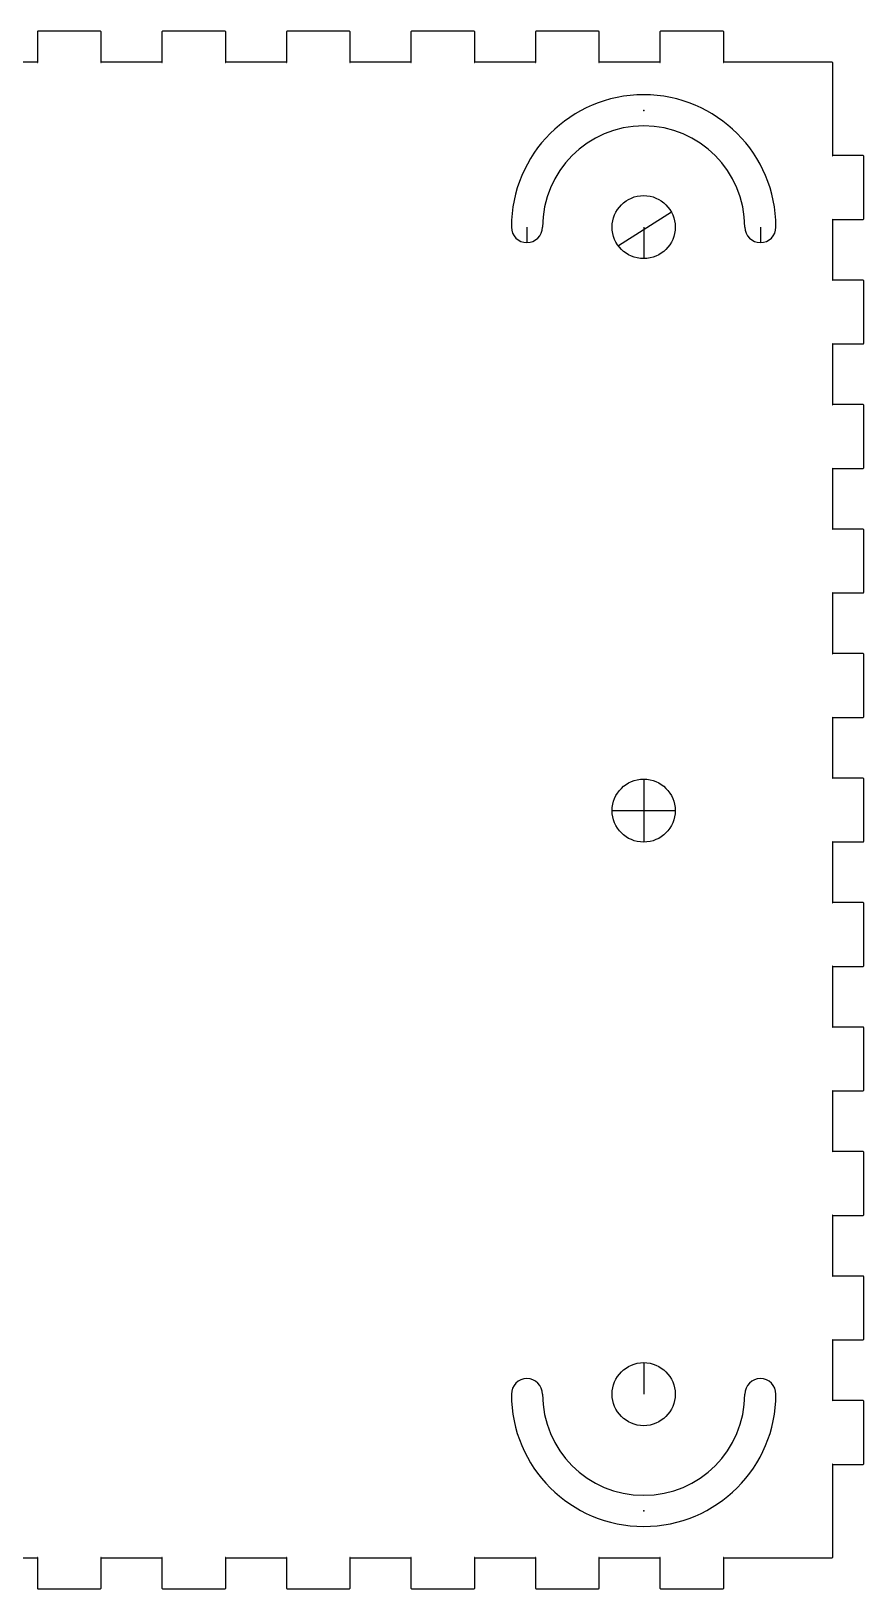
# Model space of a CAD drawing. Header units: millimetres. Extents: x 10 to 620, y 8 to 435.
# Drawn here: x 203.2 to 310.2, y 226.6 to 426.8 of the extents above; entities that cross this region are included whole.
import ezdxf

# ---------------------------------------------------------------- set-up
doc = ezdxf.new("R2010")
doc.units = ezdxf.units.MM
doc.header["$PDSIZE"] = -1
doc.linetypes.add('CENTERX2', pattern=[20.32, 12.7, -2.54, 2.54, -2.54])

msp = doc.modelspace()

# ---------------------------------------------------------------- linework, layer by layer
at = {"color": 7, "linetype": 'Continuous'}
for p, q in [((204.03, 426.77), (204, 426.72)), ((204.03, 426.77), (204, 426.72)), ((204, 426.72), (204, 426.7)), ((204, 426.72), (204, 426.7)), ((204, 426.7), (204, 422.8)), ((204, 426.7), (204, 422.8)), ((204.08, 426.8), (204.03, 426.77)), ((204.08, 426.8), (204.03, 426.77)), ((204.1, 426.8), (204.08, 426.8)), ((204.1, 426.8), (204.08, 426.8)), ((212.1, 426.8), (204.1, 426.8)), ((212.1, 426.8), (204.1, 426.8)), ((212.12, 426.8), (212.1, 426.8)), ((212.12, 426.8), (212.1, 426.8)), ((212.17, 426.77), (212.12, 426.8)), ((212.17, 426.77), (212.12, 426.8)), ((212.2, 426.72), (212.17, 426.77)), ((212.2, 426.72), (212.17, 426.77)), ((212.2, 426.7), (212.2, 426.72)), ((212.2, 426.7), (212.2, 426.72)), ((212.2, 422.8), (212.2, 426.7)), ((212.2, 422.8), (212.2, 426.7)), ((220.03, 426.77), (220, 426.72)), ((220.03, 426.77), (220, 426.72)), ((220, 426.72), (220, 426.7)), ((220, 426.72), (220, 426.7)), ((220, 426.7), (220, 422.8)), ((220, 426.7), (220, 422.8)), ((220.08, 426.8), (220.03, 426.77)), ((220.08, 426.8), (220.03, 426.77)), ((220.1, 426.8), (220.08, 426.8)), ((220.1, 426.8), (220.08, 426.8)), ((228.1, 426.8), (220.1, 426.8)), ((228.1, 426.8), (220.1, 426.8)), ((228.12, 426.8), (228.1, 426.8)), ((228.12, 426.8), (228.1, 426.8)), ((228.17, 426.77), (228.12, 426.8)), ((228.17, 426.77), (228.12, 426.8)), ((228.2, 426.72), (228.17, 426.77)), ((228.2, 426.72), (228.17, 426.77)), ((228.2, 426.7), (228.2, 426.72)), ((228.2, 426.7), (228.2, 426.72)), ((228.2, 422.8), (228.2, 426.7)), ((228.2, 422.8), (228.2, 426.7)), ((236.03, 426.77), (236, 426.72)), ((236.03, 426.77), (236, 426.72)), ((236, 426.72), (236, 426.7)), ((236, 426.72), (236, 426.7)), ((236, 426.7), (236, 422.8)), ((236, 426.7), (236, 422.8)), ((236.08, 426.8), (236.03, 426.77)), ((236.08, 426.8), (236.03, 426.77)), ((236.1, 426.8), (236.08, 426.8)), ((236.1, 426.8), (236.08, 426.8)), ((244.1, 426.8), (236.1, 426.8)), ((244.1, 426.8), (236.1, 426.8)), ((244.12, 426.8), (244.1, 426.8)), ((244.12, 426.8), (244.1, 426.8)), ((244.17, 426.77), (244.12, 426.8)), ((244.17, 426.77), (244.12, 426.8)), ((244.2, 426.72), (244.17, 426.77)), ((244.2, 426.72), (244.17, 426.77)), ((244.2, 426.7), (244.2, 426.72)), ((244.2, 426.7), (244.2, 426.72)), ((244.2, 422.8), (244.2, 426.7)), ((244.2, 422.8), (244.2, 426.7)), ((252.03, 426.77), (252, 426.72)), ((252.03, 426.77), (252, 426.72)), ((252, 426.72), (252, 426.7)), ((252, 426.72), (252, 426.7)), ((252, 426.7), (252, 422.8)), ((252, 426.7), (252, 422.8)), ((252.08, 426.8), (252.03, 426.77)), ((252.08, 426.8), (252.03, 426.77)), ((252.1, 426.8), (252.08, 426.8)), ((252.1, 426.8), (252.08, 426.8)), ((260.1, 426.8), (252.1, 426.8)), ((260.1, 426.8), (252.1, 426.8)), ((260.12, 426.8), (260.1, 426.8)), ((260.12, 426.8), (260.1, 426.8)), ((260.17, 426.77), (260.12, 426.8)), ((260.17, 426.77), (260.12, 426.8)), ((260.2, 426.72), (260.17, 426.77)), ((260.2, 426.72), (260.17, 426.77)), ((260.2, 426.7), (260.2, 426.72)), ((260.2, 426.7), (260.2, 426.72)), ((260.2, 422.8), (260.2, 426.7)), ((260.2, 422.8), (260.2, 426.7)), ((268.03, 426.77), (268, 426.72)), ((268.03, 426.77), (268, 426.72)), ((268, 426.72), (268, 426.7)), ((268, 426.72), (268, 426.7)), ((268, 426.7), (268, 422.8)), ((268, 426.7), (268, 422.8)), ((268.08, 426.8), (268.03, 426.77)), ((268.08, 426.8), (268.03, 426.77)), ((268.1, 426.8), (268.08, 426.8)), ((268.1, 426.8), (268.08, 426.8)), ((276.1, 426.8), (268.1, 426.8)), ((276.1, 426.8), (268.1, 426.8)), ((276.12, 426.8), (276.1, 426.8)), ((276.12, 426.8), (276.1, 426.8)), ((276.17, 426.77), (276.12, 426.8)), ((276.17, 426.77), (276.12, 426.8)), ((276.2, 426.72), (276.17, 426.77)), ((276.2, 426.72), (276.17, 426.77)), ((276.2, 426.7), (276.2, 426.72)), ((276.2, 426.7), (276.2, 426.72)), ((276.2, 422.8), (276.2, 426.7)), ((276.2, 422.8), (276.2, 426.7)), ((284.03, 426.77), (284, 426.72)), ((284.03, 426.77), (284, 426.72)), ((284, 426.72), (284, 426.7)), ((284, 426.72), (284, 426.7)), ((284, 426.7), (284, 422.8)), ((284, 426.7), (284, 422.8)), ((284.08, 426.8), (284.03, 426.77)), ((284.08, 426.8), (284.03, 426.77)), ((284.1, 426.8), (284.08, 426.8)), ((284.1, 426.8), (284.08, 426.8)), ((292.1, 426.8), (284.1, 426.8)), ((292.1, 426.8), (284.1, 426.8)), ((292.12, 426.8), (292.1, 426.8)), ((292.12, 426.8), (292.1, 426.8)), ((292.17, 426.77), (292.12, 426.8)), ((292.17, 426.77), (292.12, 426.8)), ((292.2, 426.72), (292.17, 426.77)), ((292.2, 426.72), (292.17, 426.77)), ((292.2, 426.7), (292.2, 426.72)), ((292.2, 426.7), (292.2, 426.72)), ((292.2, 422.8), (292.2, 426.7)), ((292.2, 422.8), (292.2, 426.7)), ((204, 422.8), (196.2, 422.8)), ((204, 422.8), (196.2, 422.8)), ((204, 422.8), (204, 422.79)), ((204.01, 422.8), (204, 422.8)), ((204, 422.8), (204, 422.79)), ((204.01, 422.8), (204, 422.8)), ((204, 422.79), (204.01, 422.76)), ((204, 422.79), (204.01, 422.76)), ((204.04, 422.79), (204.01, 422.8)), ((204.04, 422.79), (204.01, 422.8)), ((204.01, 422.76), (204.04, 422.76)), ((204.01, 422.76), (204.04, 422.76)), ((204.04, 422.76), (204.04, 422.79)), ((204.04, 422.76), (204.04, 422.79)), ((212.19, 422.8), (212.16, 422.79)), ((212.19, 422.8), (212.16, 422.79)), ((212.16, 422.79), (212.16, 422.76)), ((212.16, 422.79), (212.16, 422.76)), ((212.16, 422.76), (212.19, 422.76)), ((212.16, 422.76), (212.19, 422.76)), ((212.2, 422.8), (212.19, 422.8)), ((212.2, 422.8), (212.19, 422.8)), ((212.19, 422.76), (212.2, 422.79)), ((212.19, 422.76), (212.2, 422.79)), ((220, 422.8), (212.2, 422.8)), ((212.2, 422.79), (212.2, 422.8)), ((220, 422.8), (212.2, 422.8)), ((212.2, 422.79), (212.2, 422.8)), ((220, 422.8), (220, 422.79)), ((220.01, 422.8), (220, 422.8)), ((220, 422.8), (220, 422.79)), ((220.01, 422.8), (220, 422.8)), ((220, 422.79), (220.01, 422.76)), ((220, 422.79), (220.01, 422.76)), ((220.04, 422.79), (220.01, 422.8)), ((220.04, 422.79), (220.01, 422.8)), ((220.01, 422.76), (220.04, 422.76)), ((220.01, 422.76), (220.04, 422.76)), ((220.04, 422.76), (220.04, 422.79)), ((220.04, 422.76), (220.04, 422.79)), ((228.19, 422.8), (228.16, 422.79)), ((228.19, 422.8), (228.16, 422.79)), ((228.16, 422.79), (228.16, 422.76)), ((228.16, 422.79), (228.16, 422.76)), ((228.16, 422.76), (228.19, 422.76)), ((228.16, 422.76), (228.19, 422.76)), ((228.2, 422.8), (228.19, 422.8)), ((228.2, 422.8), (228.19, 422.8)), ((228.19, 422.76), (228.2, 422.79)), ((228.19, 422.76), (228.2, 422.79)), ((236, 422.8), (228.2, 422.8)), ((228.2, 422.79), (228.2, 422.8)), ((236, 422.8), (228.2, 422.8)), ((228.2, 422.79), (228.2, 422.8)), ((236, 422.8), (236, 422.79)), ((236.01, 422.8), (236, 422.8)), ((236, 422.8), (236, 422.79)), ((236.01, 422.8), (236, 422.8)), ((236, 422.79), (236.01, 422.76)), ((236, 422.79), (236.01, 422.76)), ((236.04, 422.79), (236.01, 422.8)), ((236.04, 422.79), (236.01, 422.8)), ((236.01, 422.76), (236.04, 422.76)), ((236.01, 422.76), (236.04, 422.76)), ((236.04, 422.76), (236.04, 422.79)), ((236.04, 422.76), (236.04, 422.79)), ((244.19, 422.8), (244.16, 422.79)), ((244.19, 422.8), (244.16, 422.79)), ((244.16, 422.79), (244.16, 422.76)), ((244.16, 422.79), (244.16, 422.76)), ((244.16, 422.76), (244.18, 422.76)), ((244.16, 422.76), (244.18, 422.76)), ((244.18, 422.76), (244.2, 422.79)), ((244.18, 422.76), (244.2, 422.79)), ((244.2, 422.8), (244.19, 422.8)), ((244.2, 422.8), (244.19, 422.8)), ((252, 422.8), (244.2, 422.8)), ((244.2, 422.79), (244.2, 422.8)), ((252, 422.8), (244.2, 422.8)), ((244.2, 422.79), (244.2, 422.8)), ((252, 422.8), (252, 422.79)), ((252.01, 422.8), (252, 422.8)), ((252, 422.8), (252, 422.79)), ((252.01, 422.8), (252, 422.8)), ((252, 422.79), (252.01, 422.76)), ((252, 422.79), (252.01, 422.76)), ((252.04, 422.79), (252.01, 422.8)), ((252.04, 422.79), (252.01, 422.8)), ((252.01, 422.76), (252.04, 422.76)), ((252.01, 422.76), (252.04, 422.76)), ((252.04, 422.76), (252.04, 422.79)), ((252.04, 422.76), (252.04, 422.79)), ((260.19, 422.8), (260.16, 422.79)), ((260.19, 422.8), (260.16, 422.79)), ((260.16, 422.79), (260.16, 422.76)), ((260.16, 422.79), (260.16, 422.76)), ((260.16, 422.76), (260.19, 422.76)), ((260.16, 422.76), (260.19, 422.76)), ((260.2, 422.8), (260.19, 422.8)), ((260.2, 422.8), (260.19, 422.8)), ((260.19, 422.76), (260.2, 422.79)), ((260.19, 422.76), (260.2, 422.79)), ((268, 422.8), (260.2, 422.8)), ((260.2, 422.79), (260.2, 422.8)), ((268, 422.8), (260.2, 422.8)), ((260.2, 422.79), (260.2, 422.8)), ((268, 422.8), (268, 422.79)), ((268.01, 422.8), (268, 422.8)), ((268, 422.8), (268, 422.79)), ((268.01, 422.8), (268, 422.8)), ((268, 422.79), (268.01, 422.76)), ((268, 422.79), (268.01, 422.76)), ((268.04, 422.79), (268.01, 422.8)), ((268.04, 422.79), (268.01, 422.8)), ((268.01, 422.76), (268.04, 422.76)), ((268.01, 422.76), (268.04, 422.76)), ((268.04, 422.76), (268.04, 422.79)), ((268.04, 422.76), (268.04, 422.79)), ((276.19, 422.8), (276.16, 422.79)), ((276.19, 422.8), (276.16, 422.79)), ((276.16, 422.79), (276.16, 422.76)), ((276.16, 422.79), (276.16, 422.76)), ((276.16, 422.76), (276.19, 422.76)), ((276.16, 422.76), (276.19, 422.76)), ((276.2, 422.8), (276.19, 422.8)), ((276.2, 422.8), (276.19, 422.8)), ((276.19, 422.76), (276.2, 422.79)), ((276.19, 422.76), (276.2, 422.79)), ((284, 422.8), (276.2, 422.8)), ((276.2, 422.79), (276.2, 422.8)), ((284, 422.8), (276.2, 422.8)), ((276.2, 422.79), (276.2, 422.8)), ((284, 422.8), (284, 422.79)), ((284.01, 422.8), (284, 422.8)), ((284, 422.8), (284, 422.79)), ((284.01, 422.8), (284, 422.8)), ((284, 422.79), (284.01, 422.76)), ((284, 422.79), (284.01, 422.76)), ((284.04, 422.79), (284.01, 422.8)), ((284.04, 422.79), (284.01, 422.8)), ((284.01, 422.76), (284.04, 422.76)), ((284.01, 422.76), (284.04, 422.76)), ((284.04, 422.76), (284.04, 422.79)), ((284.04, 422.76), (284.04, 422.79)), ((292.19, 422.8), (292.16, 422.79)), ((292.19, 422.8), (292.16, 422.79)), ((292.16, 422.79), (292.16, 422.76)), ((292.16, 422.79), (292.16, 422.76)), ((292.16, 422.76), (292.18, 422.76)), ((292.16, 422.76), (292.18, 422.76)), ((292.18, 422.76), (292.2, 422.79)), ((292.18, 422.76), (292.2, 422.79)), ((292.2, 422.8), (292.19, 422.8)), ((292.2, 422.8), (292.19, 422.8)), ((306.1, 422.8), (292.2, 422.8)), ((292.2, 422.79), (292.2, 422.8)), ((306.1, 422.8), (292.2, 422.8)), ((292.2, 422.79), (292.2, 422.8)), ((306.12, 422.8), (306.1, 422.8)), ((306.12, 422.8), (306.1, 422.8)), ((306.17, 422.77), (306.12, 422.8)), ((306.17, 422.77), (306.12, 422.8)), ((306.2, 422.72), (306.17, 422.77)), ((306.2, 422.72), (306.17, 422.77)), ((306.2, 422.7), (306.2, 422.72)), ((306.2, 422.7), (306.2, 422.72)), ((306.2, 410.8), (306.2, 422.7)), ((306.2, 410.8), (306.2, 422.7)), ((306.19, 410.8), (306.16, 410.79)), ((306.19, 410.8), (306.16, 410.79)), ((306.16, 410.79), (306.16, 410.76)), ((306.16, 410.79), (306.16, 410.76)), ((306.16, 410.76), (306.19, 410.76)), ((306.16, 410.76), (306.19, 410.76)), ((306.2, 410.8), (306.19, 410.8)), ((306.2, 410.8), (306.19, 410.8)), ((306.19, 410.76), (306.2, 410.79)), ((306.19, 410.76), (306.2, 410.79)), ((310.1, 410.8), (306.2, 410.8)), ((306.2, 410.79), (306.2, 410.8)), ((310.1, 410.8), (306.2, 410.8)), ((306.2, 410.79), (306.2, 410.8)), ((310.12, 410.8), (310.1, 410.8)), ((310.12, 410.8), (310.1, 410.8)), ((310.17, 410.77), (310.12, 410.8)), ((310.17, 410.77), (310.12, 410.8)), ((310.2, 410.72), (310.17, 410.77)), ((310.2, 410.72), (310.17, 410.77)), ((310.2, 410.7), (310.2, 410.72)), ((310.2, 410.7), (310.2, 410.72)), ((310.2, 402.7), (310.2, 410.7)), ((310.2, 402.7), (310.2, 410.7)), ((306.19, 402.64), (306.16, 402.64)), ((306.16, 402.64), (306.16, 402.62)), ((306.19, 402.64), (306.16, 402.64)), ((306.16, 402.64), (306.16, 402.62)), ((306.16, 402.62), (306.19, 402.6)), ((306.16, 402.62), (306.19, 402.6)), ((306.2, 402.61), (306.19, 402.64)), ((306.2, 402.61), (306.19, 402.64)), ((306.19, 402.6), (306.2, 402.6)), ((306.19, 402.6), (306.2, 402.6)), ((306.2, 402.6), (306.2, 402.61)), ((306.2, 402.6), (306.2, 402.61)), ((306.2, 394.8), (306.2, 402.6)), ((306.2, 402.6), (310.1, 402.6)), ((306.2, 394.8), (306.2, 402.6)), ((306.2, 402.6), (310.1, 402.6)), ((310.1, 402.6), (310.12, 402.6)), ((310.1, 402.6), (310.12, 402.6)), ((310.12, 402.6), (310.17, 402.63)), ((310.12, 402.6), (310.17, 402.63)), ((310.17, 402.63), (310.2, 402.68)), ((310.17, 402.63), (310.2, 402.68)), ((310.2, 402.68), (310.2, 402.7)), ((310.2, 402.68), (310.2, 402.7)), ((266.91, 401.62), (266.91, 399.62)), ((296.91, 401.62), (296.91, 399.62)), ((306.19, 394.8), (306.16, 394.79)), ((306.19, 394.8), (306.16, 394.79)), ((306.16, 394.79), (306.16, 394.76)), ((306.16, 394.79), (306.16, 394.76)), ((306.16, 394.76), (306.19, 394.76)), ((306.16, 394.76), (306.19, 394.76)), ((306.2, 394.8), (306.19, 394.8)), ((306.2, 394.8), (306.19, 394.8)), ((306.19, 394.76), (306.2, 394.79)), ((306.19, 394.76), (306.2, 394.79)), ((310.1, 394.8), (306.2, 394.8)), ((306.2, 394.79), (306.2, 394.8)), ((310.1, 394.8), (306.2, 394.8)), ((306.2, 394.79), (306.2, 394.8)), ((310.12, 394.8), (310.1, 394.8)), ((310.12, 394.8), (310.1, 394.8)), ((310.17, 394.77), (310.12, 394.8)), ((310.17, 394.77), (310.12, 394.8)), ((310.2, 394.72), (310.17, 394.77)), ((310.2, 394.72), (310.17, 394.77)), ((310.2, 394.7), (310.2, 394.72)), ((310.2, 394.7), (310.2, 394.72)), ((310.2, 386.7), (310.2, 394.7)), ((310.2, 386.7), (310.2, 394.7)), ((306.19, 386.64), (306.16, 386.64)), ((306.16, 386.64), (306.16, 386.62)), ((306.19, 386.64), (306.16, 386.64)), ((306.16, 386.64), (306.16, 386.62)), ((306.16, 386.62), (306.19, 386.6)), ((306.16, 386.62), (306.19, 386.6)), ((306.2, 386.61), (306.19, 386.64)), ((306.2, 386.61), (306.19, 386.64)), ((306.19, 386.6), (306.2, 386.6)), ((306.19, 386.6), (306.2, 386.6)), ((306.2, 386.6), (306.2, 386.61)), ((306.2, 386.6), (306.2, 386.61)), ((306.2, 378.8), (306.2, 386.6)), ((306.2, 386.6), (310.1, 386.6)), ((306.2, 378.8), (306.2, 386.6)), ((306.2, 386.6), (310.1, 386.6)), ((310.1, 386.6), (310.12, 386.6)), ((310.1, 386.6), (310.12, 386.6)), ((310.12, 386.6), (310.17, 386.63)), ((310.12, 386.6), (310.17, 386.63)), ((310.17, 386.63), (310.2, 386.68)), ((310.17, 386.63), (310.2, 386.68)), ((310.2, 386.68), (310.2, 386.7)), ((310.2, 386.68), (310.2, 386.7)), ((306.19, 378.8), (306.16, 378.79)), ((306.19, 378.8), (306.16, 378.79)), ((306.16, 378.79), (306.16, 378.76)), ((306.16, 378.79), (306.16, 378.76)), ((306.16, 378.76), (306.19, 378.76)), ((306.16, 378.76), (306.19, 378.76)), ((306.2, 378.8), (306.19, 378.8)), ((306.2, 378.8), (306.19, 378.8)), ((306.19, 378.76), (306.2, 378.79)), ((306.19, 378.76), (306.2, 378.79)), ((310.1, 378.8), (306.2, 378.8)), ((306.2, 378.79), (306.2, 378.8)), ((310.1, 378.8), (306.2, 378.8)), ((306.2, 378.79), (306.2, 378.8)), ((310.12, 378.8), (310.1, 378.8)), ((310.12, 378.8), (310.1, 378.8)), ((310.17, 378.77), (310.12, 378.8)), ((310.17, 378.77), (310.12, 378.8)), ((310.2, 378.72), (310.17, 378.77)), ((310.2, 378.72), (310.17, 378.77)), ((310.2, 378.7), (310.2, 378.72)), ((310.2, 378.7), (310.2, 378.72)), ((310.2, 370.7), (310.2, 378.7)), ((310.2, 370.7), (310.2, 378.7)), ((306.19, 370.64), (306.16, 370.64)), ((306.16, 370.64), (306.16, 370.61)), ((306.19, 370.64), (306.16, 370.64)), ((306.16, 370.64), (306.16, 370.61)), ((306.16, 370.61), (306.19, 370.6)), ((306.16, 370.61), (306.19, 370.6)), ((306.2, 370.61), (306.19, 370.64)), ((306.2, 370.61), (306.19, 370.64)), ((306.19, 370.6), (306.2, 370.6)), ((306.19, 370.6), (306.2, 370.6)), ((306.2, 370.6), (306.2, 370.61)), ((306.2, 370.6), (306.2, 370.61)), ((306.2, 362.8), (306.2, 370.6)), ((306.2, 370.6), (310.1, 370.6)), ((306.2, 362.8), (306.2, 370.6)), ((306.2, 370.6), (310.1, 370.6)), ((310.1, 370.6), (310.12, 370.6)), ((310.1, 370.6), (310.12, 370.6)), ((310.12, 370.6), (310.17, 370.63)), ((310.12, 370.6), (310.17, 370.63)), ((310.17, 370.63), (310.2, 370.69)), ((310.17, 370.63), (310.2, 370.69)), ((310.2, 370.69), (310.2, 370.7)), ((310.2, 370.69), (310.2, 370.7)), ((306.19, 362.8), (306.16, 362.79)), ((306.19, 362.8), (306.16, 362.79)), ((306.16, 362.79), (306.16, 362.76)), ((306.16, 362.79), (306.16, 362.76)), ((306.16, 362.76), (306.19, 362.76)), ((306.16, 362.76), (306.19, 362.76)), ((306.2, 362.8), (306.19, 362.8)), ((306.2, 362.8), (306.19, 362.8)), ((306.19, 362.76), (306.2, 362.79)), ((306.19, 362.76), (306.2, 362.79)), ((310.1, 362.8), (306.2, 362.8)), ((306.2, 362.79), (306.2, 362.8)), ((310.1, 362.8), (306.2, 362.8)), ((306.2, 362.79), (306.2, 362.8)), ((310.12, 362.8), (310.1, 362.8)), ((310.12, 362.8), (310.1, 362.8)), ((310.17, 362.77), (310.12, 362.8)), ((310.17, 362.77), (310.12, 362.8)), ((310.2, 362.72), (310.17, 362.77)), ((310.2, 362.72), (310.17, 362.77)), ((310.2, 362.7), (310.2, 362.72)), ((310.2, 362.7), (310.2, 362.72)), ((310.2, 354.7), (310.2, 362.7)), ((310.2, 354.7), (310.2, 362.7)), ((306.19, 354.64), (306.16, 354.64)), ((306.16, 354.64), (306.16, 354.62)), ((306.19, 354.64), (306.16, 354.64)), ((306.16, 354.64), (306.16, 354.62)), ((306.16, 354.62), (306.19, 354.6)), ((306.16, 354.62), (306.19, 354.6)), ((306.2, 354.61), (306.19, 354.64)), ((306.2, 354.61), (306.19, 354.64)), ((306.19, 354.6), (306.2, 354.6)), ((306.19, 354.6), (306.2, 354.6)), ((306.2, 354.6), (306.2, 354.61)), ((306.2, 354.6), (306.2, 354.61)), ((306.2, 346.8), (306.2, 354.6)), ((306.2, 354.6), (310.1, 354.6)), ((306.2, 346.8), (306.2, 354.6)), ((306.2, 354.6), (310.1, 354.6)), ((310.1, 354.6), (310.12, 354.6)), ((310.1, 354.6), (310.12, 354.6)), ((310.12, 354.6), (310.17, 354.63)), ((310.12, 354.6), (310.17, 354.63)), ((310.17, 354.63), (310.2, 354.68)), ((310.17, 354.63), (310.2, 354.68)), ((310.2, 354.68), (310.2, 354.7)), ((310.2, 354.68), (310.2, 354.7)), ((306.19, 346.8), (306.16, 346.79)), ((306.19, 346.8), (306.16, 346.79)), ((306.16, 346.79), (306.16, 346.76)), ((306.16, 346.79), (306.16, 346.76)), ((306.16, 346.76), (306.19, 346.76)), ((306.16, 346.76), (306.19, 346.76)), ((306.2, 346.8), (306.19, 346.8)), ((306.2, 346.8), (306.19, 346.8)), ((306.19, 346.76), (306.2, 346.79)), ((306.19, 346.76), (306.2, 346.79)), ((310.1, 346.8), (306.2, 346.8)), ((306.2, 346.79), (306.2, 346.8)), ((310.1, 346.8), (306.2, 346.8)), ((306.2, 346.79), (306.2, 346.8)), ((310.12, 346.8), (310.1, 346.8)), ((310.12, 346.8), (310.1, 346.8)), ((310.17, 346.77), (310.12, 346.8)), ((310.17, 346.77), (310.12, 346.8)), ((310.2, 346.72), (310.17, 346.77)), ((310.2, 346.72), (310.17, 346.77)), ((310.2, 346.7), (310.2, 346.72)), ((310.2, 346.7), (310.2, 346.72)), ((310.2, 338.7), (310.2, 346.7)), ((310.2, 338.7), (310.2, 346.7)), ((306.19, 338.64), (306.16, 338.64)), ((306.16, 338.64), (306.16, 338.62)), ((306.19, 338.64), (306.16, 338.64)), ((306.16, 338.64), (306.16, 338.62)), ((306.16, 338.62), (306.19, 338.6)), ((306.16, 338.62), (306.19, 338.6)), ((306.2, 338.61), (306.19, 338.64)), ((306.2, 338.61), (306.19, 338.64)), ((306.19, 338.6), (306.2, 338.6)), ((306.19, 338.6), (306.2, 338.6)), ((306.2, 338.6), (306.2, 338.61)), ((306.2, 338.6), (306.2, 338.61)), ((306.2, 330.8), (306.2, 338.6)), ((306.2, 338.6), (310.1, 338.6)), ((306.2, 330.8), (306.2, 338.6)), ((306.2, 338.6), (310.1, 338.6)), ((310.1, 338.6), (310.12, 338.6)), ((310.1, 338.6), (310.12, 338.6)), ((310.12, 338.6), (310.17, 338.63)), ((310.12, 338.6), (310.17, 338.63)), ((310.17, 338.63), (310.2, 338.68)), ((310.17, 338.63), (310.2, 338.68)), ((310.2, 338.68), (310.2, 338.7)), ((310.2, 338.68), (310.2, 338.7)), ((306.19, 330.8), (306.16, 330.79)), ((306.19, 330.8), (306.16, 330.79)), ((306.16, 330.79), (306.16, 330.76)), ((306.16, 330.79), (306.16, 330.76)), ((306.16, 330.76), (306.19, 330.76)), ((306.16, 330.76), (306.19, 330.76)), ((306.2, 330.8), (306.19, 330.8)), ((306.2, 330.8), (306.19, 330.8)), ((306.19, 330.76), (306.2, 330.79)), ((306.19, 330.76), (306.2, 330.79)), ((310.1, 330.8), (306.2, 330.8)), ((306.2, 330.79), (306.2, 330.8)), ((310.1, 330.8), (306.2, 330.8)), ((306.2, 330.79), (306.2, 330.8)), ((310.12, 330.8), (310.1, 330.8)), ((310.12, 330.8), (310.1, 330.8)), ((310.17, 330.77), (310.12, 330.8)), ((310.17, 330.77), (310.12, 330.8)), ((310.2, 330.72), (310.17, 330.77)), ((310.2, 330.72), (310.17, 330.77)), ((310.2, 330.7), (310.2, 330.72)), ((310.2, 330.7), (310.2, 330.72)), ((310.2, 322.7), (310.2, 330.7)), ((310.2, 322.7), (310.2, 330.7)), ((306.19, 322.64), (306.16, 322.64)), ((306.16, 322.64), (306.16, 322.62)), ((306.19, 322.64), (306.16, 322.64)), ((306.16, 322.64), (306.16, 322.62)), ((306.16, 322.62), (306.19, 322.6)), ((306.16, 322.62), (306.19, 322.6)), ((306.2, 322.61), (306.19, 322.64)), ((306.2, 322.61), (306.19, 322.64)), ((306.19, 322.6), (306.2, 322.6)), ((306.19, 322.6), (306.2, 322.6)), ((306.2, 322.6), (306.2, 322.61)), ((306.2, 322.6), (306.2, 322.61)), ((306.2, 314.8), (306.2, 322.6)), ((306.2, 322.6), (310.1, 322.6)), ((306.2, 314.8), (306.2, 322.6)), ((306.2, 322.6), (310.1, 322.6)), ((310.1, 322.6), (310.12, 322.6)), ((310.1, 322.6), (310.12, 322.6)), ((310.12, 322.6), (310.17, 322.63)), ((310.12, 322.6), (310.17, 322.63)), ((310.17, 322.63), (310.2, 322.68)), ((310.17, 322.63), (310.2, 322.68)), ((310.2, 322.68), (310.2, 322.7)), ((310.2, 322.68), (310.2, 322.7)), ((306.19, 314.8), (306.16, 314.79)), ((306.19, 314.8), (306.16, 314.79)), ((306.16, 314.79), (306.16, 314.76)), ((306.16, 314.79), (306.16, 314.76)), ((306.16, 314.76), (306.19, 314.76)), ((306.16, 314.76), (306.19, 314.76)), ((306.2, 314.8), (306.19, 314.8)), ((306.2, 314.8), (306.19, 314.8)), ((306.19, 314.76), (306.2, 314.79)), ((306.19, 314.76), (306.2, 314.79)), ((310.1, 314.8), (306.2, 314.8)), ((306.2, 314.79), (306.2, 314.8)), ((310.1, 314.8), (306.2, 314.8)), ((306.2, 314.79), (306.2, 314.8)), ((310.12, 314.8), (310.1, 314.8)), ((310.12, 314.8), (310.1, 314.8)), ((310.17, 314.77), (310.12, 314.8)), ((310.17, 314.77), (310.12, 314.8)), ((310.2, 314.72), (310.17, 314.77)), ((310.2, 314.72), (310.17, 314.77)), ((310.2, 314.7), (310.2, 314.72)), ((310.2, 314.7), (310.2, 314.72)), ((310.2, 306.7), (310.2, 314.7)), ((310.2, 306.7), (310.2, 314.7)), ((306.19, 306.64), (306.16, 306.64)), ((306.16, 306.64), (306.16, 306.62)), ((306.19, 306.64), (306.16, 306.64)), ((306.16, 306.64), (306.16, 306.62)), ((306.16, 306.62), (306.19, 306.6)), ((306.16, 306.62), (306.19, 306.6)), ((306.2, 306.61), (306.19, 306.64)), ((306.2, 306.61), (306.19, 306.64)), ((306.19, 306.6), (306.2, 306.6)), ((306.19, 306.6), (306.2, 306.6)), ((306.2, 306.6), (306.2, 306.61)), ((306.2, 306.6), (306.2, 306.61)), ((306.2, 298.8), (306.2, 306.6)), ((306.2, 306.6), (310.1, 306.6)), ((306.2, 298.8), (306.2, 306.6)), ((306.2, 306.6), (310.1, 306.6)), ((310.1, 306.6), (310.12, 306.6)), ((310.1, 306.6), (310.12, 306.6)), ((310.12, 306.6), (310.17, 306.63)), ((310.12, 306.6), (310.17, 306.63)), ((310.17, 306.63), (310.2, 306.68)), ((310.17, 306.63), (310.2, 306.68)), ((310.2, 306.68), (310.2, 306.7)), ((310.2, 306.68), (310.2, 306.7)), ((306.19, 298.8), (306.16, 298.79)), ((306.19, 298.8), (306.16, 298.79)), ((306.16, 298.79), (306.16, 298.76)), ((306.16, 298.79), (306.16, 298.76)), ((306.16, 298.76), (306.19, 298.76)), ((306.16, 298.76), (306.19, 298.76)), ((306.2, 298.8), (306.19, 298.8)), ((306.2, 298.8), (306.19, 298.8)), ((306.19, 298.76), (306.2, 298.79)), ((306.19, 298.76), (306.2, 298.79)), ((310.1, 298.8), (306.2, 298.8)), ((306.2, 298.79), (306.2, 298.8)), ((310.1, 298.8), (306.2, 298.8)), ((306.2, 298.79), (306.2, 298.8)), ((310.12, 298.8), (310.1, 298.8)), ((310.12, 298.8), (310.1, 298.8)), ((310.17, 298.77), (310.12, 298.8)), ((310.17, 298.77), (310.12, 298.8)), ((310.2, 298.72), (310.17, 298.77)), ((310.2, 298.72), (310.17, 298.77)), ((310.2, 298.7), (310.2, 298.72)), ((310.2, 298.7), (310.2, 298.72)), ((310.2, 290.7), (310.2, 298.7)), ((310.2, 290.7), (310.2, 298.7)), ((306.19, 290.64), (306.16, 290.64)), ((306.16, 290.64), (306.16, 290.61)), ((306.19, 290.64), (306.16, 290.64)), ((306.16, 290.64), (306.16, 290.61)), ((306.16, 290.61), (306.19, 290.6)), ((306.16, 290.61), (306.19, 290.6)), ((306.2, 290.61), (306.19, 290.64)), ((306.2, 290.61), (306.19, 290.64)), ((306.19, 290.6), (306.2, 290.6)), ((306.19, 290.6), (306.2, 290.6)), ((306.2, 290.6), (306.2, 290.61)), ((306.2, 290.6), (306.2, 290.61)), ((306.2, 282.8), (306.2, 290.6)), ((306.2, 290.6), (310.1, 290.6)), ((306.2, 282.8), (306.2, 290.6)), ((306.2, 290.6), (310.1, 290.6)), ((310.1, 290.6), (310.12, 290.6)), ((310.1, 290.6), (310.12, 290.6)), ((310.12, 290.6), (310.17, 290.63)), ((310.12, 290.6), (310.17, 290.63)), ((310.17, 290.63), (310.2, 290.68)), ((310.17, 290.63), (310.2, 290.68)), ((310.2, 290.68), (310.2, 290.7)), ((310.2, 290.68), (310.2, 290.7)), ((306.19, 282.8), (306.16, 282.79)), ((306.19, 282.8), (306.16, 282.79)), ((306.16, 282.79), (306.16, 282.76)), ((306.16, 282.79), (306.16, 282.76)), ((306.16, 282.76), (306.19, 282.76)), ((306.16, 282.76), (306.19, 282.76)), ((306.2, 282.8), (306.19, 282.8)), ((306.2, 282.8), (306.19, 282.8)), ((306.19, 282.76), (306.2, 282.79)), ((306.19, 282.76), (306.2, 282.79)), ((310.1, 282.8), (306.2, 282.8)), ((306.2, 282.79), (306.2, 282.8)), ((310.1, 282.8), (306.2, 282.8)), ((306.2, 282.79), (306.2, 282.8)), ((310.12, 282.8), (310.1, 282.8)), ((310.12, 282.8), (310.1, 282.8)), ((310.17, 282.77), (310.12, 282.8)), ((310.17, 282.77), (310.12, 282.8)), ((310.2, 282.72), (310.17, 282.77)), ((310.2, 282.72), (310.17, 282.77)), ((310.2, 282.7), (310.2, 282.72)), ((310.2, 282.7), (310.2, 282.72)), ((310.2, 274.7), (310.2, 282.7)), ((310.2, 274.7), (310.2, 282.7)), ((306.19, 274.64), (306.16, 274.64)), ((306.16, 274.64), (306.16, 274.62)), ((306.19, 274.64), (306.16, 274.64)), ((306.16, 274.64), (306.16, 274.62)), ((306.16, 274.62), (306.19, 274.6)), ((306.16, 274.62), (306.19, 274.6)), ((306.2, 274.61), (306.19, 274.64)), ((306.2, 274.61), (306.19, 274.64)), ((306.19, 274.6), (306.2, 274.6)), ((306.19, 274.6), (306.2, 274.6)), ((306.2, 274.6), (306.2, 274.61)), ((306.2, 274.6), (306.2, 274.61)), ((306.2, 266.8), (306.2, 274.6)), ((306.2, 274.6), (310.1, 274.6)), ((306.2, 266.8), (306.2, 274.6)), ((306.2, 274.6), (310.1, 274.6)), ((310.1, 274.6), (310.12, 274.6)), ((310.1, 274.6), (310.12, 274.6)), ((310.12, 274.6), (310.17, 274.63)), ((310.12, 274.6), (310.17, 274.63)), ((310.17, 274.63), (310.2, 274.68)), ((310.17, 274.63), (310.2, 274.68)), ((310.2, 274.68), (310.2, 274.7)), ((310.2, 274.68), (310.2, 274.7)), ((306.19, 266.8), (306.16, 266.79)), ((306.19, 266.8), (306.16, 266.79)), ((306.16, 266.79), (306.16, 266.76)), ((306.16, 266.79), (306.16, 266.76)), ((306.16, 266.76), (306.19, 266.76)), ((306.16, 266.76), (306.19, 266.76)), ((306.2, 266.8), (306.19, 266.8)), ((306.2, 266.8), (306.19, 266.8)), ((306.19, 266.76), (306.2, 266.79)), ((306.19, 266.76), (306.2, 266.79)), ((310.1, 266.8), (306.2, 266.8)), ((306.2, 266.79), (306.2, 266.8)), ((310.1, 266.8), (306.2, 266.8)), ((306.2, 266.79), (306.2, 266.8)), ((310.12, 266.8), (310.1, 266.8)), ((310.12, 266.8), (310.1, 266.8)), ((310.17, 266.77), (310.12, 266.8)), ((310.17, 266.77), (310.12, 266.8)), ((310.2, 266.72), (310.17, 266.77)), ((310.2, 266.72), (310.17, 266.77)), ((310.2, 266.7), (310.2, 266.72)), ((310.2, 266.7), (310.2, 266.72)), ((310.2, 258.7), (310.2, 266.7)), ((310.2, 258.7), (310.2, 266.7)), ((306.19, 258.64), (306.16, 258.64)), ((306.16, 258.64), (306.16, 258.62)), ((306.19, 258.64), (306.16, 258.64)), ((306.16, 258.64), (306.16, 258.62)), ((306.16, 258.62), (306.19, 258.6)), ((306.16, 258.62), (306.19, 258.6)), ((306.2, 258.61), (306.19, 258.64)), ((306.2, 258.61), (306.19, 258.64)), ((306.19, 258.6), (306.2, 258.6)), ((306.19, 258.6), (306.2, 258.6)), ((306.2, 258.6), (306.2, 258.61)), ((306.2, 258.6), (306.2, 258.61)), ((306.2, 250.8), (306.2, 258.6)), ((306.2, 258.6), (310.1, 258.6)), ((306.2, 250.8), (306.2, 258.6)), ((306.2, 258.6), (310.1, 258.6)), ((310.1, 258.6), (310.12, 258.6)), ((310.1, 258.6), (310.12, 258.6)), ((310.12, 258.6), (310.17, 258.63)), ((310.12, 258.6), (310.17, 258.63)), ((310.17, 258.63), (310.2, 258.68)), ((310.17, 258.63), (310.2, 258.68)), ((310.2, 258.68), (310.2, 258.7)), ((310.2, 258.68), (310.2, 258.7)), ((306.19, 250.8), (306.16, 250.79)), ((306.19, 250.8), (306.16, 250.79)), ((306.16, 250.79), (306.16, 250.76)), ((306.16, 250.79), (306.16, 250.76)), ((306.16, 250.76), (306.19, 250.76)), ((306.16, 250.76), (306.19, 250.76)), ((306.2, 250.8), (306.19, 250.8)), ((306.2, 250.8), (306.19, 250.8)), ((306.19, 250.76), (306.2, 250.79)), ((306.19, 250.76), (306.2, 250.79)), ((310.1, 250.8), (306.2, 250.8)), ((306.2, 250.79), (306.2, 250.8)), ((310.1, 250.8), (306.2, 250.8)), ((306.2, 250.79), (306.2, 250.8)), ((310.12, 250.8), (310.1, 250.8)), ((310.12, 250.8), (310.1, 250.8)), ((310.17, 250.77), (310.12, 250.8)), ((310.17, 250.77), (310.12, 250.8)), ((310.2, 250.72), (310.17, 250.77)), ((310.2, 250.72), (310.17, 250.77)), ((310.2, 250.7), (310.2, 250.72)), ((310.2, 250.7), (310.2, 250.72)), ((310.2, 242.7), (310.2, 250.7)), ((310.2, 242.7), (310.2, 250.7)), ((306.19, 242.64), (306.16, 242.64)), ((306.16, 242.64), (306.16, 242.62)), ((306.19, 242.64), (306.16, 242.64)), ((306.16, 242.64), (306.16, 242.62)), ((306.16, 242.62), (306.19, 242.6)), ((306.16, 242.62), (306.19, 242.6)), ((306.2, 242.61), (306.19, 242.64)), ((306.2, 242.61), (306.19, 242.64)), ((306.19, 242.6), (306.2, 242.6)), ((306.19, 242.6), (306.2, 242.6)), ((306.2, 242.6), (306.2, 242.61)), ((306.2, 242.6), (306.2, 242.61)), ((306.2, 230.7), (306.2, 242.6)), ((306.2, 242.6), (310.1, 242.6)), ((306.2, 230.7), (306.2, 242.6)), ((306.2, 242.6), (310.1, 242.6)), ((310.1, 242.6), (310.12, 242.6)), ((310.1, 242.6), (310.12, 242.6)), ((310.12, 242.6), (310.17, 242.63)), ((310.12, 242.6), (310.17, 242.63)), ((310.17, 242.63), (310.2, 242.68)), ((310.17, 242.63), (310.2, 242.68)), ((310.2, 242.68), (310.2, 242.7)), ((310.2, 242.68), (310.2, 242.7)), ((196.2, 230.6), (204, 230.6)), ((196.2, 230.6), (204, 230.6)), ((204.01, 230.64), (204, 230.61)), ((204.01, 230.64), (204, 230.61)), ((204, 230.61), (204, 230.6)), ((204, 230.61), (204, 230.6)), ((204, 230.6), (204.01, 230.6)), ((204, 230.6), (204, 226.7)), ((204, 230.6), (204, 226.7)), ((204, 230.6), (204.01, 230.6)), ((204.04, 230.64), (204.01, 230.64)), ((204.04, 230.64), (204.01, 230.64)), ((204.01, 230.6), (204.04, 230.62)), ((204.01, 230.6), (204.04, 230.62)), ((204.04, 230.62), (204.04, 230.64)), ((204.04, 230.62), (204.04, 230.64)), ((212.19, 230.64), (212.16, 230.64)), ((212.16, 230.64), (212.16, 230.62)), ((212.19, 230.64), (212.16, 230.64)), ((212.16, 230.64), (212.16, 230.62)), ((212.16, 230.62), (212.19, 230.6)), ((212.16, 230.62), (212.19, 230.6)), ((212.2, 230.61), (212.19, 230.64)), ((212.2, 230.61), (212.19, 230.64)), ((212.19, 230.6), (212.2, 230.6)), ((212.19, 230.6), (212.2, 230.6)), ((212.2, 230.6), (212.2, 230.61)), ((212.2, 230.6), (212.2, 230.61)), ((212.2, 226.7), (212.2, 230.6)), ((212.2, 230.6), (220, 230.6)), ((212.2, 226.7), (212.2, 230.6)), ((212.2, 230.6), (220, 230.6)), ((220.01, 230.64), (220, 230.61)), ((220.01, 230.64), (220, 230.61)), ((220, 230.61), (220, 230.6)), ((220, 230.61), (220, 230.6)), ((220, 230.6), (220.01, 230.6)), ((220, 230.6), (220, 226.7)), ((220, 230.6), (220, 226.7)), ((220, 230.6), (220.01, 230.6)), ((220.04, 230.64), (220.01, 230.64)), ((220.04, 230.64), (220.01, 230.64)), ((220.01, 230.6), (220.04, 230.62)), ((220.01, 230.6), (220.04, 230.62)), ((220.04, 230.62), (220.04, 230.64)), ((220.04, 230.62), (220.04, 230.64)), ((228.19, 230.64), (228.16, 230.64)), ((228.16, 230.64), (228.16, 230.62)), ((228.19, 230.64), (228.16, 230.64)), ((228.16, 230.64), (228.16, 230.62)), ((228.16, 230.62), (228.19, 230.6)), ((228.16, 230.62), (228.19, 230.6)), ((228.2, 230.61), (228.19, 230.64)), ((228.2, 230.61), (228.19, 230.64)), ((228.19, 230.6), (228.2, 230.6)), ((228.19, 230.6), (228.2, 230.6)), ((228.2, 230.6), (228.2, 230.61)), ((228.2, 230.6), (228.2, 230.61)), ((228.2, 226.7), (228.2, 230.6)), ((228.2, 230.6), (236, 230.6)), ((228.2, 226.7), (228.2, 230.6)), ((228.2, 230.6), (236, 230.6)), ((236.01, 230.64), (236, 230.61)), ((236.01, 230.64), (236, 230.61)), ((236, 230.61), (236, 230.6)), ((236, 230.61), (236, 230.6)), ((236, 230.6), (236.01, 230.6)), ((236, 230.6), (236, 226.7)), ((236, 230.6), (236, 226.7)), ((236, 230.6), (236.01, 230.6)), ((236.04, 230.64), (236.01, 230.64)), ((236.04, 230.64), (236.01, 230.64)), ((236.01, 230.6), (236.04, 230.62)), ((236.01, 230.6), (236.04, 230.62)), ((236.04, 230.62), (236.04, 230.64)), ((236.04, 230.62), (236.04, 230.64)), ((244.18, 230.64), (244.16, 230.64)), ((244.16, 230.64), (244.16, 230.62)), ((244.18, 230.64), (244.16, 230.64)), ((244.16, 230.64), (244.16, 230.62)), ((244.16, 230.62), (244.19, 230.6)), ((244.16, 230.62), (244.19, 230.6)), ((244.2, 230.61), (244.18, 230.64)), ((244.2, 230.61), (244.18, 230.64)), ((244.19, 230.6), (244.2, 230.6)), ((244.19, 230.6), (244.2, 230.6)), ((244.2, 230.6), (244.2, 230.61)), ((244.2, 230.6), (244.2, 230.61)), ((244.2, 226.7), (244.2, 230.6)), ((244.2, 230.6), (252, 230.6)), ((244.2, 226.7), (244.2, 230.6)), ((244.2, 230.6), (252, 230.6)), ((252.01, 230.64), (252, 230.61)), ((252.01, 230.64), (252, 230.61)), ((252, 230.61), (252, 230.6)), ((252, 230.61), (252, 230.6)), ((252, 230.6), (252.01, 230.6)), ((252, 230.6), (252, 226.7)), ((252, 230.6), (252, 226.7)), ((252, 230.6), (252.01, 230.6)), ((252.04, 230.64), (252.01, 230.64)), ((252.04, 230.64), (252.01, 230.64)), ((252.01, 230.6), (252.04, 230.62)), ((252.01, 230.6), (252.04, 230.62)), ((252.04, 230.62), (252.04, 230.64)), ((252.04, 230.62), (252.04, 230.64)), ((260.19, 230.64), (260.16, 230.64)), ((260.16, 230.64), (260.16, 230.62)), ((260.19, 230.64), (260.16, 230.64)), ((260.16, 230.64), (260.16, 230.62)), ((260.16, 230.62), (260.19, 230.6)), ((260.16, 230.62), (260.19, 230.6)), ((260.2, 230.61), (260.19, 230.64)), ((260.2, 230.61), (260.19, 230.64)), ((260.19, 230.6), (260.2, 230.6)), ((260.19, 230.6), (260.2, 230.6)), ((260.2, 230.6), (260.2, 230.61)), ((260.2, 230.6), (260.2, 230.61)), ((260.2, 226.7), (260.2, 230.6)), ((260.2, 230.6), (268, 230.6)), ((260.2, 226.7), (260.2, 230.6)), ((260.2, 230.6), (268, 230.6)), ((268.01, 230.64), (268, 230.61)), ((268.01, 230.64), (268, 230.61)), ((268, 230.61), (268, 230.6)), ((268, 230.61), (268, 230.6)), ((268, 230.6), (268.01, 230.6)), ((268, 230.6), (268, 226.7)), ((268, 230.6), (268, 226.7)), ((268, 230.6), (268.01, 230.6)), ((268.04, 230.64), (268.01, 230.64)), ((268.04, 230.64), (268.01, 230.64)), ((268.01, 230.6), (268.04, 230.62)), ((268.01, 230.6), (268.04, 230.62)), ((268.04, 230.62), (268.04, 230.64)), ((268.04, 230.62), (268.04, 230.64)), ((276.19, 230.64), (276.16, 230.64)), ((276.16, 230.64), (276.16, 230.62)), ((276.19, 230.64), (276.16, 230.64)), ((276.16, 230.64), (276.16, 230.62)), ((276.16, 230.62), (276.19, 230.6)), ((276.16, 230.62), (276.19, 230.6)), ((276.2, 230.61), (276.19, 230.64)), ((276.2, 230.61), (276.19, 230.64)), ((276.19, 230.6), (276.2, 230.6)), ((276.19, 230.6), (276.2, 230.6)), ((276.2, 230.6), (276.2, 230.61)), ((276.2, 230.6), (276.2, 230.61)), ((276.2, 226.7), (276.2, 230.6)), ((276.2, 230.6), (284, 230.6)), ((276.2, 226.7), (276.2, 230.6)), ((276.2, 230.6), (284, 230.6)), ((284.01, 230.64), (284, 230.61)), ((284.01, 230.64), (284, 230.61)), ((284, 230.61), (284, 230.6)), ((284, 230.61), (284, 230.6)), ((284, 230.6), (284.01, 230.6)), ((284, 230.6), (284, 226.7)), ((284, 230.6), (284, 226.7)), ((284, 230.6), (284.01, 230.6)), ((284.04, 230.64), (284.01, 230.64)), ((284.04, 230.64), (284.01, 230.64)), ((284.01, 230.6), (284.04, 230.62)), ((284.01, 230.6), (284.04, 230.62)), ((284.04, 230.62), (284.04, 230.64)), ((284.04, 230.62), (284.04, 230.64)), ((292.18, 230.64), (292.16, 230.64)), ((292.16, 230.64), (292.16, 230.62)), ((292.18, 230.64), (292.16, 230.64)), ((292.16, 230.64), (292.16, 230.62)), ((292.16, 230.62), (292.19, 230.6)), ((292.16, 230.62), (292.19, 230.6)), ((292.2, 230.61), (292.18, 230.64)), ((292.2, 230.61), (292.18, 230.64)), ((292.19, 230.6), (292.2, 230.6)), ((292.19, 230.6), (292.2, 230.6)), ((292.2, 230.6), (292.2, 230.61)), ((292.2, 230.6), (292.2, 230.61)), ((292.2, 226.7), (292.2, 230.6)), ((292.2, 230.6), (306.1, 230.6)), ((292.2, 226.7), (292.2, 230.6)), ((292.2, 230.6), (306.1, 230.6)), ((306.1, 230.6), (306.12, 230.6)), ((306.1, 230.6), (306.12, 230.6)), ((306.12, 230.6), (306.17, 230.63)), ((306.12, 230.6), (306.17, 230.63)), ((306.17, 230.63), (306.2, 230.68)), ((306.17, 230.63), (306.2, 230.68)), ((306.2, 230.68), (306.2, 230.7)), ((306.2, 230.68), (306.2, 230.7)), ((204, 226.7), (204, 226.68)), ((204, 226.7), (204, 226.68)), ((204, 226.68), (204.03, 226.63)), ((204, 226.68), (204.03, 226.63)), ((204.03, 226.63), (204.08, 226.6)), ((204.03, 226.63), (204.08, 226.6)), ((204.08, 226.6), (204.1, 226.6)), ((204.08, 226.6), (204.1, 226.6)), ((204.1, 226.6), (212.1, 226.6)), ((204.1, 226.6), (212.1, 226.6)), ((212.1, 226.6), (212.12, 226.6)), ((212.1, 226.6), (212.12, 226.6)), ((212.12, 226.6), (212.17, 226.63)), ((212.12, 226.6), (212.17, 226.63)), ((212.17, 226.63), (212.2, 226.68)), ((212.17, 226.63), (212.2, 226.68)), ((212.2, 226.68), (212.2, 226.7)), ((212.2, 226.68), (212.2, 226.7)), ((220, 226.7), (220, 226.68)), ((220, 226.7), (220, 226.68)), ((220, 226.68), (220.03, 226.63)), ((220, 226.68), (220.03, 226.63)), ((220.03, 226.63), (220.08, 226.6)), ((220.03, 226.63), (220.08, 226.6)), ((220.08, 226.6), (220.1, 226.6)), ((220.08, 226.6), (220.1, 226.6)), ((220.1, 226.6), (228.1, 226.6)), ((220.1, 226.6), (228.1, 226.6)), ((228.1, 226.6), (228.12, 226.6)), ((228.1, 226.6), (228.12, 226.6)), ((228.12, 226.6), (228.17, 226.63)), ((228.12, 226.6), (228.17, 226.63)), ((228.17, 226.63), (228.2, 226.68)), ((228.17, 226.63), (228.2, 226.68)), ((228.2, 226.68), (228.2, 226.7)), ((228.2, 226.68), (228.2, 226.7)), ((236, 226.7), (236, 226.68)), ((236, 226.7), (236, 226.68)), ((236, 226.68), (236.03, 226.63)), ((236, 226.68), (236.03, 226.63)), ((236.03, 226.63), (236.08, 226.6)), ((236.03, 226.63), (236.08, 226.6)), ((236.08, 226.6), (236.1, 226.6)), ((236.08, 226.6), (236.1, 226.6)), ((236.1, 226.6), (244.1, 226.6)), ((236.1, 226.6), (244.1, 226.6)), ((244.1, 226.6), (244.12, 226.6)), ((244.1, 226.6), (244.12, 226.6)), ((244.12, 226.6), (244.17, 226.63)), ((244.12, 226.6), (244.17, 226.63)), ((244.17, 226.63), (244.2, 226.68)), ((244.17, 226.63), (244.2, 226.68)), ((244.2, 226.68), (244.2, 226.7)), ((244.2, 226.68), (244.2, 226.7)), ((252, 226.7), (252, 226.68)), ((252, 226.7), (252, 226.68)), ((252, 226.68), (252.03, 226.63)), ((252, 226.68), (252.03, 226.63)), ((252.03, 226.63), (252.08, 226.6)), ((252.03, 226.63), (252.08, 226.6)), ((252.08, 226.6), (252.1, 226.6)), ((252.08, 226.6), (252.1, 226.6)), ((252.1, 226.6), (260.1, 226.6)), ((252.1, 226.6), (260.1, 226.6)), ((260.1, 226.6), (260.12, 226.6)), ((260.1, 226.6), (260.12, 226.6)), ((260.12, 226.6), (260.17, 226.63)), ((260.12, 226.6), (260.17, 226.63)), ((260.17, 226.63), (260.2, 226.68)), ((260.17, 226.63), (260.2, 226.68)), ((260.2, 226.68), (260.2, 226.7)), ((260.2, 226.68), (260.2, 226.7)), ((268, 226.7), (268, 226.68)), ((268, 226.7), (268, 226.68)), ((268, 226.68), (268.03, 226.63)), ((268, 226.68), (268.03, 226.63)), ((268.03, 226.63), (268.08, 226.6)), ((268.03, 226.63), (268.08, 226.6)), ((268.08, 226.6), (268.1, 226.6)), ((268.08, 226.6), (268.1, 226.6)), ((268.1, 226.6), (276.1, 226.6)), ((268.1, 226.6), (276.1, 226.6)), ((276.1, 226.6), (276.12, 226.6)), ((276.1, 226.6), (276.12, 226.6)), ((276.12, 226.6), (276.17, 226.63)), ((276.12, 226.6), (276.17, 226.63)), ((276.17, 226.63), (276.2, 226.68)), ((276.17, 226.63), (276.2, 226.68)), ((276.2, 226.68), (276.2, 226.7)), ((276.2, 226.68), (276.2, 226.7)), ((284, 226.7), (284, 226.68)), ((284, 226.7), (284, 226.68)), ((284, 226.68), (284.03, 226.63)), ((284, 226.68), (284.03, 226.63)), ((284.03, 226.63), (284.08, 226.6)), ((284.03, 226.63), (284.08, 226.6)), ((284.08, 226.6), (284.1, 226.6)), ((284.08, 226.6), (284.1, 226.6)), ((284.1, 226.6), (292.1, 226.6)), ((284.1, 226.6), (292.1, 226.6)), ((292.1, 226.6), (292.12, 226.6)), ((292.1, 226.6), (292.12, 226.6)), ((292.12, 226.6), (292.17, 226.63)), ((292.12, 226.6), (292.17, 226.63)), ((292.17, 226.63), (292.2, 226.68)), ((292.17, 226.63), (292.2, 226.68)), ((292.2, 226.68), (292.2, 226.7)), ((292.2, 226.68), (292.2, 226.7))]:
    msp.add_line(p, q, dxfattribs=at)
at = {"color": 7, "linetype": 'CENTERX2'}
for p, q in [((285.48, 403.54), (278.66, 399.2)), ((281.91, 401.62), (281.91, 397.57)), ((281.91, 330.67), (281.91, 322.57)), ((277.85, 326.62), (285.96, 326.62)), ((281.91, 255.67), (281.91, 251.62))]:
    msp.add_line(p, q, dxfattribs=at)
at = {"color": 7, "linetype": 'Continuous'}
for centre in [(281.91, 401.62), (281.91, 326.62), (281.91, 251.62)]:
    msp.add_circle(centre, 4.05, dxfattribs=at)
for centre, radius, start, end in [((281.91, 401.62), 17, 0, 180), ((281.91, 401.62), 13, 0, 180), ((266.91, 401.62), 2, 180, 0), ((296.91, 401.62), 2, 180, 0), ((266.91, 251.62), 2, 0, 180), ((296.91, 251.62), 2, 360, 180), ((281.91, 251.62), 17, 180, 0), ((281.91, 251.62), 13, 180, 0)]:
    msp.add_arc(centre, radius, start, end, dxfattribs=at)
for p in [(281.91, 416.62), (281.91, 326.62), (281.91, 236.62)]:
    msp.add_point(p, dxfattribs=at)

doc.saveas('drawing.dxf')
